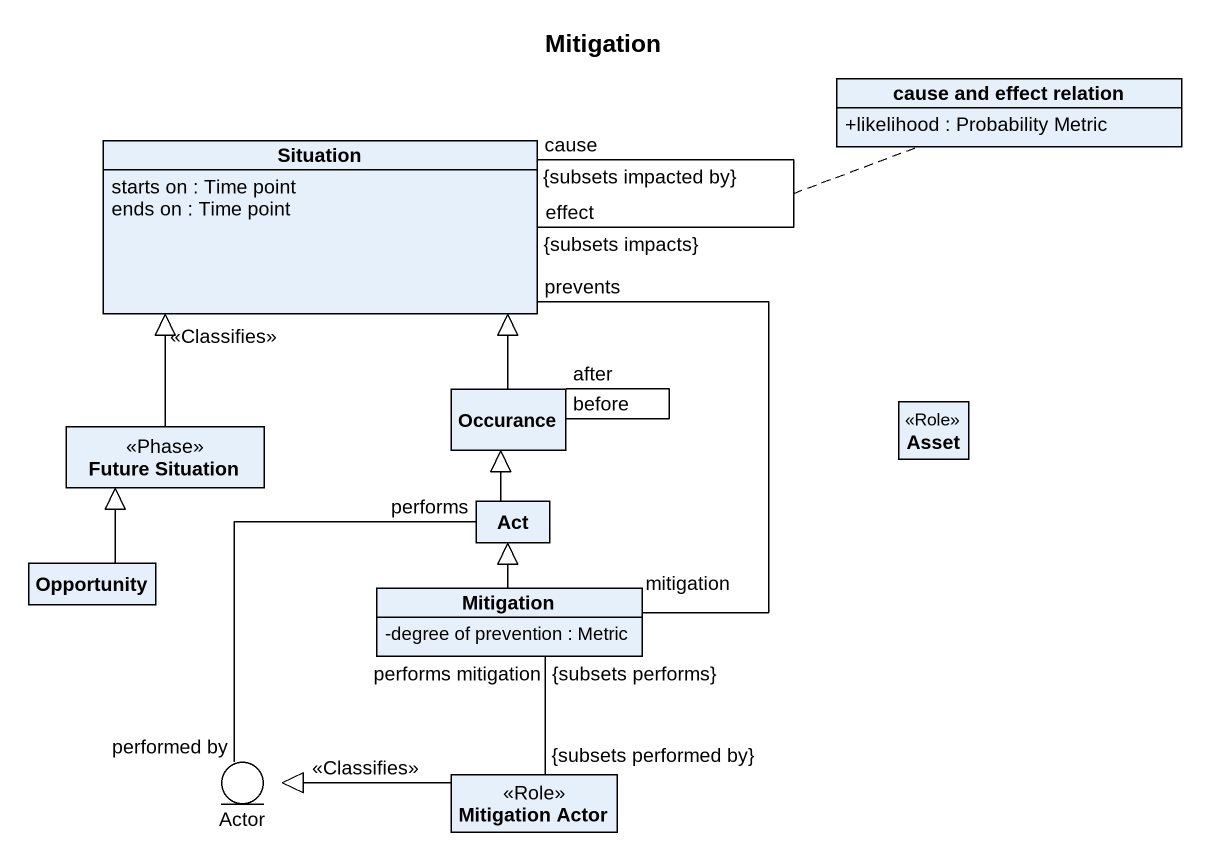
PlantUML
@startuml
title Mitigation
allowmixing
hide circle
hide empty members
skinparam classAttributeIconSize 0
class "cause and effect relation" as cause_and_effect_relation {
  +likelihood : Probability Metric
}
class Situation {
  starts on : Time point
  ends on : Time point
}
class Occurance
class "Future Situation" as Future_Situation <<Phase>>
class Asset <<Role>>
class Act
class Opportunity
class Mitigation {
  -degree of prevention : Metric
}
entity "Actor" as Actor_
class "Mitigation Actor" as Mitigation_Actor <<Role>>
Situation "effect\n{subsets impacts}" -- "cause\n{subsets impacted by}" Situation
(Situation, Situation) .. cause_and_effect_relation
Occurance -up-|> Situation
Occurance "before" -- "after" Occurance
Future_Situation -up-|> Situation : <<Classifies>>
Act -up-|> Occurance
Opportunity -up-|> Future_Situation
Mitigation "mitigation" -up- "prevents" Situation
Mitigation -up-|> Act
Actor_ "performed by" -up- "performs" Act
Mitigation_Actor "{subsets performed by}" -up- "performs mitigation\n{subsets performs}" Mitigation
Mitigation_Actor -left-|> Actor_ : <<Classifies>>
@enduml
